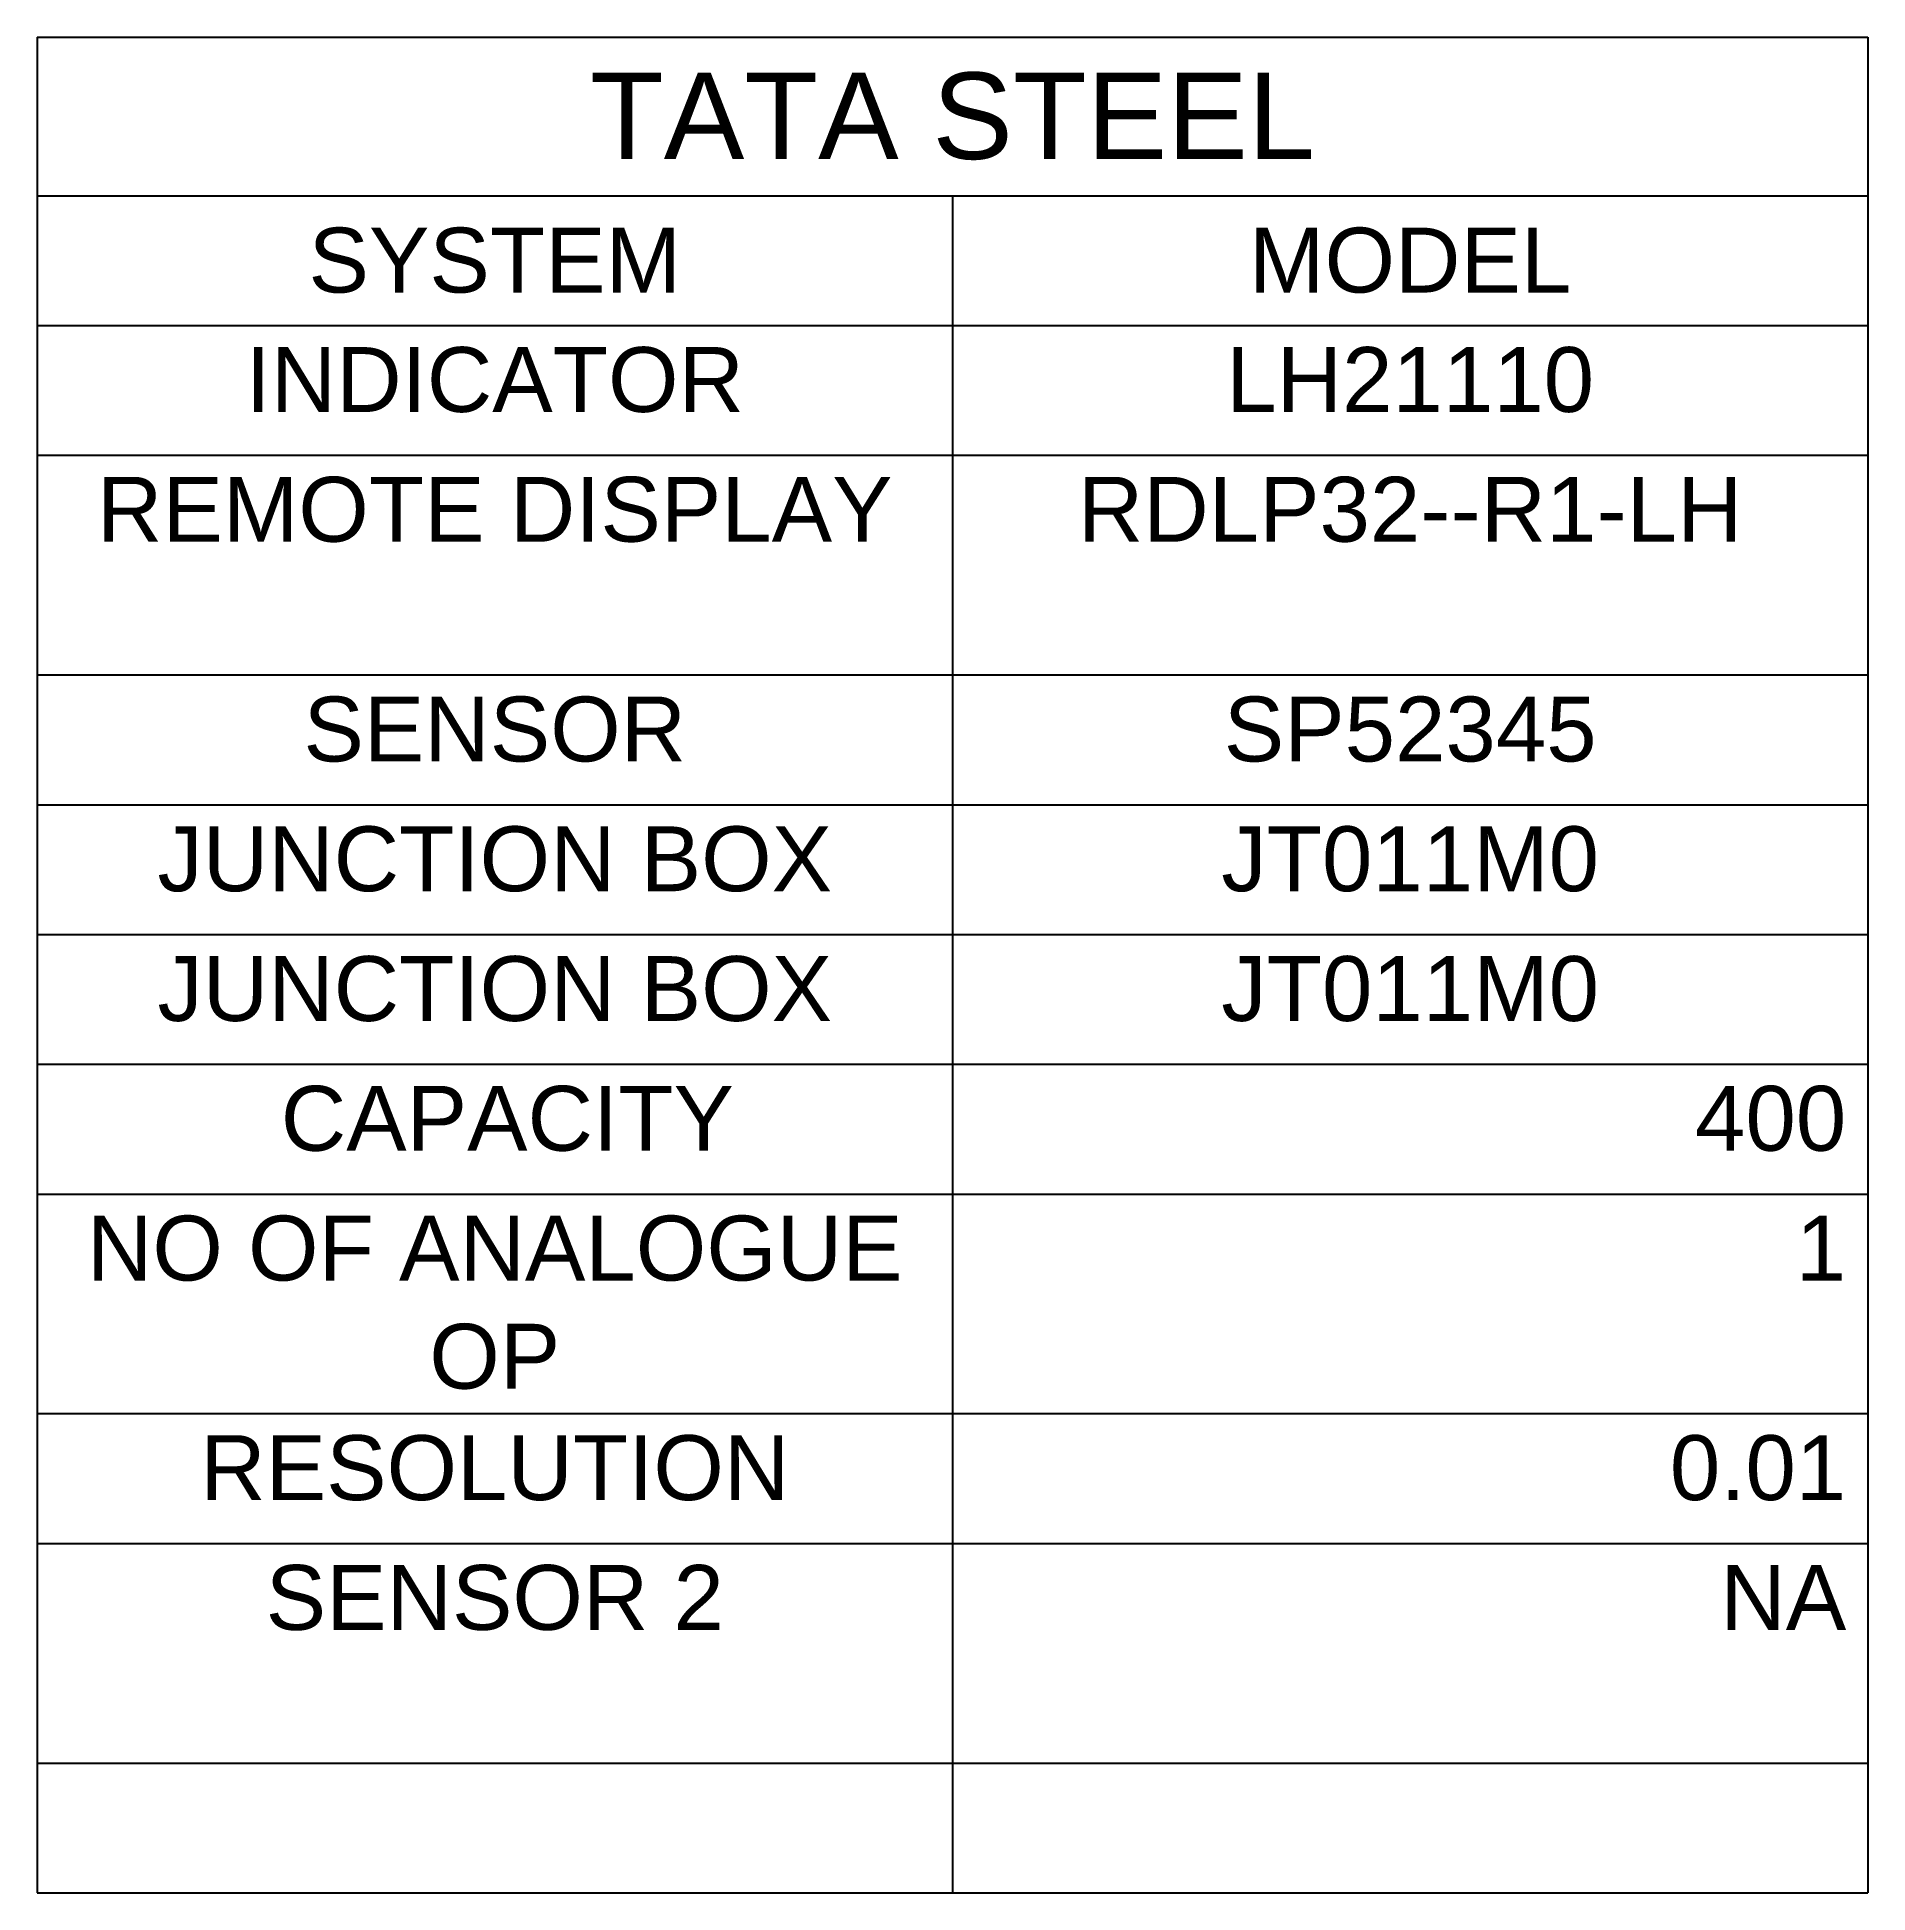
# Model space of a CAD drawing. Header units: millimetres. Extents: x 48 to 175, y 303 to 431.
import ezdxf

# ---------------------------------------------------------------- set-up
doc = ezdxf.new("R2010")
doc.units = ezdxf.units.MM
doc.styles.get("Standard").update_dxf_attribs({"font": 'arial.ttf'})

# ---------------------------------------------------------------- blocks, each defined once
blk = doc.blocks.new('*T1')
at = {"color": 0, "linetype": 'ByBlock', "lineweight": -2, "transparency": 16777216}
for p, q in [((0, 0), (127, 0)), ((0, 0), (0, -128.71)), ((127, 0), (127, -128.71)), ((0, -11), (127, -11)), ((63.5, -11), (63.5, -128.71)), ((0, -20), (127, -20)), ((0, -29), (127, -29)), ((0, -44.24), (127, -44.24)), ((0, -53.24), (127, -53.24)), ((0, -62.24), (127, -62.24)), ((0, -71.24), (127, -71.24)), ((0, -80.24), (127, -80.24)), ((0, -95.47), (127, -95.47)), ((0, -104.47), (127, -104.47)), ((0, -119.71), (127, -119.71)), ((0, -128.71), (127, -128.71))]:
    blk.add_line(p, q, dxfattribs=at)
at = {"color": 0, "transparency": 16777216}
for s, insert, char_height, width, attachment_point in [('TATA STEEL', (63.5, -5.5), 6, 124, 5), ('SYSTEM', (31.75, -15.5), 4.5, 60.5, 5), ('MODEL', (95.25, -15.5), 4.5, 60.5, 5), ('INDICATOR', (31.75, -21.5), 4.5, 60.5, 2), ('LH21110', (95.25, -21.5), 4.5, 60.5, 2), ('REMOTE DISPLAY', (31.75, -30.5), 4.5, 60.5, 2), ('RDLP32--R1-LH', (95.25, -30.5), 4.5, 60.5, 2), ('SENSOR', (31.75, -45.74), 4.5, 60.5, 2), ('SP52345', (95.25, -45.74), 4.5, 60.5, 2), ('JUNCTION BOX', (31.75, -54.74), 4.5, 60.5, 2), ('JT011M0', (95.25, -54.74), 4.5, 60.5, 2), ('JUNCTION BOX', (31.75, -63.74), 4.5, 60.5, 2), ('JT011M0', (95.25, -63.74), 4.5, 60.5, 2), (' CAPACITY', (31.75, -72.74), 4.5, 60.5, 2), ('400', (125.5, -72.74), 4.5, 60.5, 3), ('NO OF ANALOGUE OP', (31.75, -81.74), 4.5, 60.5, 2), ('1', (125.5, -81.74), 4.5, 60.5, 3), ('RESOLUTION ', (31.75, -96.97), 4.5, 60.5, 2), ('0.01', (125.5, -96.97), 4.5, 60.5, 3), ('SENSOR 2', (31.75, -105.97), 4.5, 60.5, 2), ('NA', (125.5, -105.97), 4.5, 60.5, 3)]:
    blk.add_mtext(s, dxfattribs=dict(at, insert=insert, char_height=char_height, width=width, attachment_point=attachment_point))

msp = doc.modelspace()

# ---------------------------------------------------------------- block references
msp.add_blockref('*T1', (47.53, 431.42))

doc.saveas('drawing.dxf')
